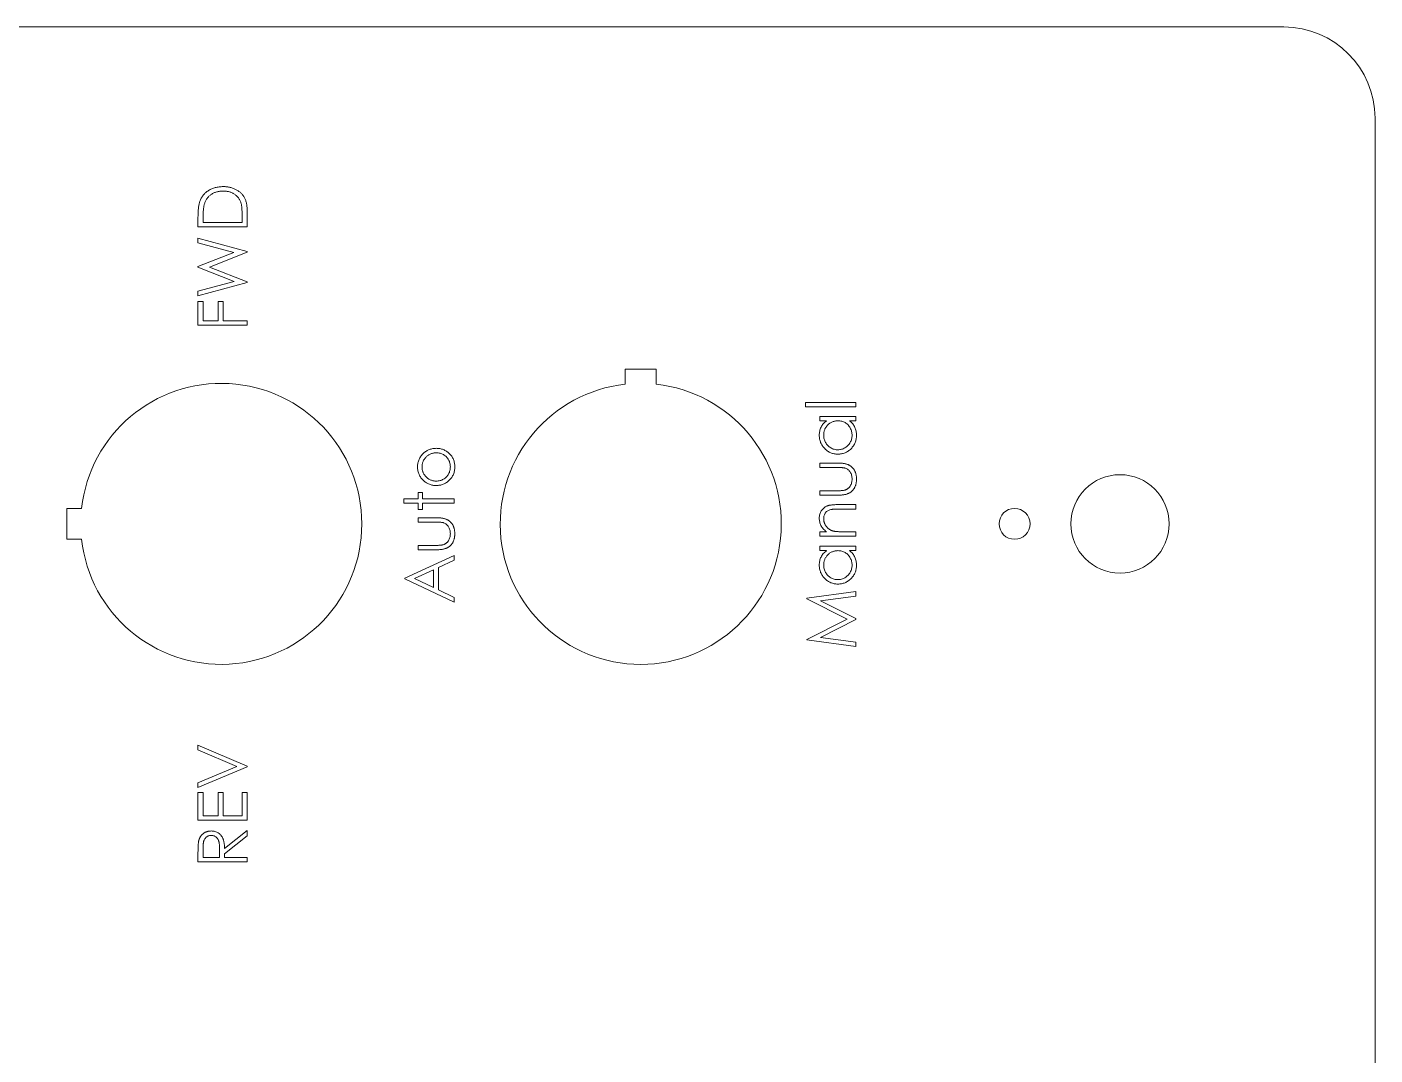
# Model space of a CAD drawing. Header units: inches. Extents: x -5.9 to 5.9, y -4.5 to 4.5.
# Drawn here: x 2.139 to 5.915, y 1.651 to 4.532 of the extents above; entities that cross this region are included whole.
import ezdxf

# ---------------------------------------------------------------- set-up
doc = ezdxf.new("R2010")
doc.units = ezdxf.units.IN
doc.header["$MEASUREMENT"] = 0

msp = doc.modelspace()

# ---------------------------------------------------------------- linework, layer by layer
at = {"color": 7, "linetype": 'Continuous', "lineweight": 15}
for p, q in [((5.6593, 4.5318), (-5.6499, 4.5318)), ((5.9152, -4.2773), (5.9152, 4.2759)), ((2.7558, 4.014), (2.7558, 3.9713)), ((2.618, 3.9713), (2.618, 3.9991)), ((2.7558, 3.9713), (2.618, 3.9713)), ((2.6322, 3.9934), (2.6322, 3.9837)), ((2.6322, 3.9837), (2.7417, 3.9837)), ((2.7417, 3.9837), (2.7417, 3.9995)), ((2.618, 3.9395), (2.7558, 3.9024)), ((2.618, 3.9269), (2.618, 3.9395)), ((2.7184, 3.8998), (2.618, 3.9269)), ((2.618, 3.8604), (2.7184, 3.8998)), ((2.7558, 3.9006), (2.6505, 3.8591)), ((2.7558, 3.9024), (2.7558, 3.9006)), ((2.618, 3.8586), (2.618, 3.8604)), ((2.7191, 3.8185), (2.618, 3.8586)), ((2.6505, 3.8591), (2.7558, 3.8172)), ((2.618, 3.7915), (2.7191, 3.8185)), ((2.7558, 3.8154), (2.618, 3.7787)), ((2.7558, 3.8172), (2.7558, 3.8154)), ((2.618, 3.7787), (2.618, 3.7915)), ((2.618, 3.7628), (2.6322, 3.7628)), ((2.618, 3.6957), (2.618, 3.7628)), ((2.6322, 3.7628), (2.6322, 3.7081)), ((2.6746, 3.7628), (2.6887, 3.7628)), ((2.6746, 3.7081), (2.6746, 3.7628)), ((2.6887, 3.7628), (2.6887, 3.7081)), ((2.6322, 3.7081), (2.6746, 3.7081)), ((2.6887, 3.7081), (2.7558, 3.7081)), ((2.7558, 3.7081), (2.7558, 3.6957)), ((2.7558, 3.6957), (2.618, 3.6957)), ((3.9016, 3.5724), (3.815, 3.5724)), ((3.815, 3.5724), (3.815, 3.5306)), ((3.9016, 3.5306), (3.9016, 3.5724)), ((4.3196, 3.4794), (4.4609, 3.4794)), ((4.3196, 3.467), (4.3196, 3.4794)), ((4.4609, 3.4794), (4.4609, 3.467)), ((4.4609, 3.467), (4.3196, 3.467)), ((4.3602, 3.4405), (4.4609, 3.4405)), ((4.3602, 3.4281), (4.3602, 3.4405)), ((4.4609, 3.4405), (4.4609, 3.4281)), ((4.3788, 3.4281), (4.3602, 3.4281)), ((4.4609, 3.4281), (4.4435, 3.4281)), ((4.3602, 3.3098), (4.4092, 3.3098)), ((4.3602, 3.2974), (4.3602, 3.3098)), ((4.4069, 3.2974), (4.3602, 3.2974)), ((3.2349, 3.2273), (3.2473, 3.2273)), ((3.2349, 3.2096), (3.2349, 3.2273)), ((3.2473, 3.2273), (3.2473, 3.2096)), ((4.3602, 3.232), (4.4069, 3.232)), ((4.3602, 3.2197), (4.3602, 3.232)), ((4.4083, 3.2197), (4.3602, 3.2197)), ((2.2502, 3.1826), (2.2502, 3.096)), ((2.2919, 3.1826), (2.2502, 3.1826)), ((3.1943, 3.2096), (3.2349, 3.2096)), ((3.1943, 3.1973), (3.1943, 3.2096)), ((3.2349, 3.1973), (3.1943, 3.1973)), ((3.2349, 3.1796), (3.2349, 3.1973)), ((3.2473, 3.1796), (3.2349, 3.1796)), ((3.2473, 3.2096), (3.3356, 3.2096)), ((3.2473, 3.1973), (3.2473, 3.1796)), ((3.3356, 3.1973), (3.2473, 3.1973)), ((3.3356, 3.2096), (3.3356, 3.1973)), ((4.4095, 3.1932), (4.4609, 3.1932)), ((4.4609, 3.1808), (4.4135, 3.1808)), ((4.4609, 3.1932), (4.4609, 3.1808)), ((3.2349, 3.1566), (3.2839, 3.1566)), ((3.2349, 3.1443), (3.2349, 3.1566)), ((3.2816, 3.1443), (3.2349, 3.1443)), ((4.3602, 3.1172), (4.3784, 3.1172)), ((4.3602, 3.1049), (4.3602, 3.1172)), ((4.4609, 3.1049), (4.3602, 3.1049)), ((4.4245, 3.1172), (4.4609, 3.1172)), ((4.4609, 3.1172), (4.4609, 3.1049)), ((2.2502, 3.096), (2.2919, 3.096)), ((3.2349, 3.0789), (3.2816, 3.0789)), ((3.2349, 3.0665), (3.2349, 3.0789)), ((3.283, 3.0665), (3.2349, 3.0665)), ((4.3602, 3.0766), (4.4609, 3.0766)), ((4.3602, 3.0642), (4.3602, 3.0766)), ((4.3788, 3.0642), (4.3602, 3.0642)), ((4.4609, 3.0642), (4.4435, 3.0642)), ((4.4609, 3.0766), (4.4609, 3.0642)), ((3.1978, 2.987), (3.3356, 3.0506)), ((3.3356, 3.0372), (3.2914, 3.0168)), ((3.3356, 3.0506), (3.3356, 3.0372)), ((3.1978, 2.9853), (3.1978, 2.987)), ((3.3356, 2.9199), (3.1978, 2.9853)), ((3.2773, 3.0103), (3.2246, 2.986)), ((3.2246, 2.986), (3.2773, 2.9611)), ((3.2773, 2.9611), (3.2773, 3.0103)), ((3.2914, 3.0168), (3.2914, 2.9544)), ((3.2914, 2.9544), (3.3356, 2.9334)), ((4.3231, 2.9311), (4.4609, 2.9494)), ((4.4609, 2.9494), (4.4609, 2.937)), ((3.3356, 2.9334), (3.3356, 2.9199)), ((4.3231, 2.9293), (4.3231, 2.9311)), ((4.4362, 2.8725), (4.3231, 2.9293)), ((4.4609, 2.937), (4.3618, 2.9238)), ((4.3618, 2.9238), (4.4609, 2.874)), ((4.3231, 2.8157), (4.4362, 2.8725)), ((4.4609, 2.8712), (4.3615, 2.8213)), ((4.4609, 2.874), (4.4609, 2.8712)), ((4.3231, 2.8139), (4.3231, 2.8157)), ((4.4609, 2.7957), (4.3231, 2.8139)), ((4.3615, 2.8213), (4.4609, 2.8081)), ((4.4609, 2.8081), (4.4609, 2.7957)), ((2.618, 2.5188), (2.7558, 2.4605)), ((2.618, 2.5056), (2.618, 2.5188)), ((2.7266, 2.4597), (2.618, 2.5056)), ((2.618, 2.4137), (2.7266, 2.4597)), ((2.7558, 2.4588), (2.618, 2.4005)), ((2.7558, 2.4605), (2.7558, 2.4588)), ((2.618, 2.4005), (2.618, 2.4137)), ((2.618, 2.3864), (2.6322, 2.3864)), ((2.618, 2.3086), (2.618, 2.3864)), ((2.6322, 2.3864), (2.6322, 2.321)), ((2.6746, 2.3864), (2.6887, 2.3864)), ((2.6746, 2.321), (2.6746, 2.3864)), ((2.6887, 2.3864), (2.6887, 2.321)), ((2.7417, 2.3864), (2.7558, 2.3864)), ((2.7417, 2.321), (2.7417, 2.3864)), ((2.7558, 2.3864), (2.7558, 2.3086)), ((2.7558, 2.3086), (2.618, 2.3086)), ((2.6322, 2.321), (2.6746, 2.321)), ((2.6887, 2.321), (2.7417, 2.321)), ((2.6922, 2.2297), (2.7558, 2.2804)), ((2.7558, 2.2804), (2.7558, 2.2651)), ((2.6322, 2.2302), (2.6322, 2.2044)), ((2.6781, 2.2044), (2.6783, 2.2296)), ((2.7558, 2.2651), (2.6922, 2.2144)), ((2.618, 2.192), (2.618, 2.2196)), ((2.7558, 2.192), (2.618, 2.192)), ((2.6322, 2.2044), (2.6781, 2.2044)), ((2.6922, 2.2144), (2.6922, 2.2044)), ((2.6922, 2.2044), (2.7558, 2.2044)), ((2.7558, 2.2044), (2.7558, 2.192))]:
    msp.add_line(p, q, dxfattribs=at)
for centre, radius in [((5.2008, 3.1393), 0.1378), ((4.9055, 3.1393), 0.0433)]:
    msp.add_circle(centre, radius, dxfattribs=at)
for centre, radius, start, end in [((5.6593, 4.2759), 0.2559, 0, 89.9999), ((2.6832, 3.1393), 0.3937, 186.3153, 173.6847), ((3.8583, 3.1393), 0.3937, 96.3153, 83.6847)]:
    msp.add_arc(centre, radius, start, end, dxfattribs=at)
for points, knots in [([(2.623, 4.0429), (2.6236, 4.0445), (2.6248, 4.0476), (2.6271, 4.0521), (2.6297, 4.0563), (2.6326, 4.0603), (2.6358, 4.064), (2.6393, 4.0674), (2.6432, 4.0706), (2.6474, 4.0734), (2.6518, 4.076), (2.6564, 4.0783), (2.6613, 4.0801), (2.6664, 4.0817), (2.6717, 4.0829), (2.6772, 4.0837), (2.6829, 4.0843), (2.6867, 4.0843), (2.6887, 4.0844)], [0, 0, 0, 0, 0.061546, 0.121697, 0.181159, 0.240077, 0.298686, 0.357633, 0.417592, 0.478482, 0.540397, 0.602336, 0.664997, 0.728553, 0.793646, 0.860531, 0.929234, 1, 1, 1, 1]), ([(2.6887, 4.0844), (2.6904, 4.0843), (2.6937, 4.0843), (2.6987, 4.0839), (2.7035, 4.0832), (2.7081, 4.0822), (2.7126, 4.081), (2.7169, 4.0795), (2.7211, 4.0777), (2.7251, 4.0757), (2.7289, 4.0734), (2.7325, 4.071), (2.7357, 4.0684), (2.7388, 4.0657), (2.7416, 4.0628), (2.7441, 4.0597), (2.7464, 4.0564), (2.7484, 4.053), (2.7502, 4.0493), (2.7517, 4.0453), (2.753, 4.0409), (2.754, 4.0362), (2.7549, 4.0312), (2.7554, 4.0258), (2.7558, 4.02), (2.7558, 4.016), (2.7558, 4.014)], [0, 0, 0, 0, 0.046084, 0.090813, 0.134304, 0.177036, 0.218837, 0.260262, 0.3011, 0.341637, 0.381609, 0.420148, 0.45791, 0.494761, 0.531219, 0.566961, 0.602742, 0.638232, 0.674761, 0.713378, 0.754425, 0.797802, 0.843979, 0.893064, 0.94496, 1, 1, 1, 1]), ([(2.618, 3.9991), (2.6181, 4.0016), (2.6181, 4.0062), (2.6183, 4.013), (2.6187, 4.0192), (2.6192, 4.025), (2.6199, 4.0302), (2.6208, 4.0349), (2.6218, 4.0391), (2.6226, 4.0416), (2.623, 4.0429)], [0, 0, 0, 0, 0.164289, 0.317406, 0.458844, 0.589367, 0.707831, 0.81577, 0.91288, 1, 1, 1, 1]), ([(2.6887, 4.072), (2.687, 4.072), (2.6839, 4.0719), (2.6792, 4.0714), (2.6748, 4.0707), (2.6705, 4.0697), (2.6664, 4.0683), (2.6624, 4.0666), (2.6586, 4.0647), (2.6551, 4.0624), (2.6518, 4.06), (2.6487, 4.0572), (2.6459, 4.0542), (2.6433, 4.051), (2.6411, 4.0475), (2.6391, 4.0438), (2.6374, 4.0399), (2.6365, 4.0371), (2.636, 4.0357)], [0, 0, 0, 0, 0.070151, 0.137813, 0.203226, 0.267174, 0.330024, 0.391794, 0.453084, 0.514334, 0.575, 0.634865, 0.694116, 0.753442, 0.813126, 0.87408, 0.936007, 1, 1, 1, 1]), ([(2.7382, 4.0389), (2.7378, 4.0401), (2.7369, 4.0426), (2.7353, 4.0462), (2.7334, 4.0495), (2.7313, 4.0527), (2.7289, 4.0556), (2.7263, 4.0584), (2.7234, 4.0609), (2.7203, 4.0632), (2.717, 4.0653), (2.7135, 4.0671), (2.7098, 4.0686), (2.7059, 4.0699), (2.7018, 4.0708), (2.6976, 4.0715), (2.6932, 4.0719), (2.6902, 4.072), (2.6887, 4.072)], [0, 0, 0, 0, 0.062412, 0.123333, 0.183117, 0.241773, 0.300566, 0.359665, 0.418864, 0.479511, 0.540462, 0.601913, 0.664467, 0.727807, 0.792475, 0.859249, 0.928467, 1, 1, 1, 1]), ([(2.636, 4.0357), (2.6357, 4.0346), (2.635, 4.0321), (2.6343, 4.0281), (2.6336, 4.0236), (2.6331, 4.0185), (2.6327, 4.013), (2.6324, 4.0069), (2.6322, 4.0003), (2.6322, 3.9957), (2.6322, 3.9934)], [0, 0, 0, 0, 0.084319, 0.179285, 0.286583, 0.405111, 0.535593, 0.67819, 0.832976, 1, 1, 1, 1]), ([(2.7417, 3.9995), (2.7417, 4.0018), (2.7417, 4.0061), (2.7415, 4.0124), (2.7412, 4.0182), (2.7409, 4.0234), (2.7404, 4.028), (2.7398, 4.0321), (2.7391, 4.0357), (2.7385, 4.0379), (2.7382, 4.0389)], [0, 0, 0, 0, 0.171901, 0.330628, 0.475549, 0.606746, 0.725024, 0.829742, 0.921323, 1, 1, 1, 1]), ([(4.3584, 3.3874), (4.3585, 3.3895), (4.3586, 3.3935), (4.3595, 3.3994), (4.3611, 3.405), (4.3632, 3.4103), (4.3661, 3.4152), (4.3696, 3.4199), (4.3739, 3.4243), (4.3772, 3.4268), (4.3788, 3.4281)], [0, 0, 0, 0, 0.129876, 0.254681, 0.376055, 0.495308, 0.61515, 0.738121, 0.865633, 1, 1, 1, 1]), ([(4.4108, 3.4281), (4.4094, 3.4281), (4.4067, 3.428), (4.4026, 3.4275), (4.3988, 3.4266), (4.3951, 3.4253), (4.3916, 3.4236), (4.3883, 3.4216), (4.3851, 3.4192), (4.3822, 3.4165), (4.3796, 3.4135), (4.3772, 3.4103), (4.3752, 3.4069), (4.3736, 3.4034), (4.3723, 3.3997), (4.3715, 3.3958), (4.3709, 3.3917), (4.3708, 3.389), (4.3708, 3.3876)], [0, 0, 0, 0, 0.065634, 0.129188, 0.191219, 0.251913, 0.312507, 0.373494, 0.435152, 0.498741, 0.562095, 0.624187, 0.685476, 0.746097, 0.807612, 0.869967, 0.933951, 1, 1, 1, 1]), ([(4.4503, 3.3875), (4.4502, 3.3892), (4.4501, 3.3928), (4.4491, 3.3981), (4.4474, 3.4031), (4.4452, 3.408), (4.4423, 3.4126), (4.439, 3.4166), (4.4352, 3.4201), (4.431, 3.423), (4.4263, 3.4253), (4.4214, 3.427), (4.4162, 3.428), (4.4126, 3.4281), (4.4108, 3.4281)], [0, 0, 0, 0, 0.084823, 0.168704, 0.252748, 0.338456, 0.42334, 0.505813, 0.586129, 0.667469, 0.748852, 0.830411, 0.913435, 1, 1, 1, 1]), ([(4.4435, 3.4281), (4.4451, 3.4267), (4.4481, 3.424), (4.4522, 3.4195), (4.4555, 3.4147), (4.4582, 3.4096), (4.4602, 3.4043), (4.4616, 3.3987), (4.4625, 3.393), (4.4626, 3.389), (4.4627, 3.387)], [0, 0, 0, 0, 0.134291, 0.26246, 0.386305, 0.507193, 0.627322, 0.748159, 0.872377, 1, 1, 1, 1]), ([(4.4103, 3.3345), (4.4085, 3.3346), (4.4051, 3.3347), (4.4, 3.3354), (4.3951, 3.3366), (4.3904, 3.3383), (4.3859, 3.3405), (4.3816, 3.3432), (4.3774, 3.3463), (4.3736, 3.35), (4.3701, 3.3539), (4.367, 3.3581), (4.3643, 3.3625), (4.3622, 3.3671), (4.3605, 3.3719), (4.3593, 3.3769), (4.3586, 3.3821), (4.3585, 3.3856), (4.3584, 3.3874)], [0, 0, 0, 0, 0.063775, 0.126079, 0.186904, 0.247574, 0.308003, 0.369132, 0.432033, 0.496791, 0.561611, 0.624914, 0.686726, 0.748079, 0.809582, 0.871631, 0.934886, 1, 1, 1, 1]), ([(4.3708, 3.3876), (4.3709, 3.3858), (4.371, 3.3822), (4.372, 3.3769), (4.3736, 3.3719), (4.3759, 3.3672), (4.3788, 3.3628), (4.3822, 3.3588), (4.3861, 3.3553), (4.3905, 3.3523), (4.3952, 3.3499), (4.4002, 3.3482), (4.4053, 3.347), (4.4087, 3.3469), (4.4104, 3.3469)], [0, 0, 0, 0, 0.085928, 0.169607, 0.252496, 0.336272, 0.419777, 0.50203, 0.585103, 0.669819, 0.754165, 0.836645, 0.918003, 1, 1, 1, 1]), ([(4.4627, 3.387), (4.4626, 3.3852), (4.4625, 3.3817), (4.4618, 3.3766), (4.4606, 3.3716), (4.459, 3.3668), (4.4568, 3.3623), (4.4541, 3.3579), (4.451, 3.3537), (4.4475, 3.3498), (4.4436, 3.3462), (4.4395, 3.3431), (4.4351, 3.3405), (4.4305, 3.3383), (4.4258, 3.3366), (4.4208, 3.3354), (4.4156, 3.3347), (4.4121, 3.3346), (4.4103, 3.3345)], [0, 0, 0, 0, 0.06462, 0.127433, 0.189004, 0.24993, 0.310668, 0.372329, 0.434939, 0.499576, 0.564191, 0.626735, 0.688109, 0.749294, 0.810331, 0.871901, 0.935046, 1, 1, 1, 1]), ([(4.4104, 3.3469), (4.4121, 3.3469), (4.4156, 3.3471), (4.4206, 3.3481), (4.4256, 3.3499), (4.4303, 3.3523), (4.4348, 3.3554), (4.4388, 3.3588), (4.4422, 3.3629), (4.4451, 3.3673), (4.4475, 3.3721), (4.4491, 3.377), (4.4501, 3.3822), (4.4502, 3.3857), (4.4503, 3.3875)], [0, 0, 0, 0, 0.081596, 0.162873, 0.245092, 0.330422, 0.416116, 0.499851, 0.583013, 0.66713, 0.751291, 0.833771, 0.916249, 1, 1, 1, 1]), ([(3.2331, 3.2989), (3.2332, 3.3008), (3.2332, 3.3045), (3.2341, 3.3099), (3.2354, 3.3151), (3.2372, 3.3201), (3.2395, 3.3247), (3.2424, 3.3292), (3.2458, 3.3334), (3.2484, 3.3359), (3.2497, 3.3372)], [0, 0, 0, 0, 0.131751, 0.258332, 0.382134, 0.503804, 0.624693, 0.746871, 0.871514, 1, 1, 1, 1]), ([(3.2856, 3.3386), (3.2842, 3.3386), (3.2815, 3.3385), (3.2776, 3.3379), (3.2738, 3.337), (3.2702, 3.3357), (3.2667, 3.3341), (3.2634, 3.332), (3.2601, 3.3296), (3.2572, 3.3269), (3.2544, 3.3239), (3.252, 3.3207), (3.25, 3.3174), (3.2483, 3.314), (3.2471, 3.3104), (3.2462, 3.3067), (3.2456, 3.3028), (3.2455, 3.3002), (3.2455, 3.2989)], [0, 0, 0, 0, 0.065186, 0.128276, 0.190274, 0.251358, 0.312756, 0.374782, 0.437959, 0.503038, 0.568117, 0.630943, 0.692363, 0.752969, 0.813638, 0.874353, 0.936572, 1, 1, 1, 1]), ([(3.2497, 3.3372), (3.251, 3.3383), (3.2535, 3.3404), (3.2576, 3.3432), (3.2618, 3.3457), (3.2662, 3.3476), (3.2708, 3.3491), (3.2755, 3.3502), (3.2805, 3.3508), (3.2838, 3.3509), (3.2855, 3.351)], [0, 0, 0, 0, 0.128157, 0.253834, 0.376506, 0.498534, 0.621368, 0.744565, 0.870634, 1, 1, 1, 1]), ([(3.2855, 3.351), (3.2872, 3.3509), (3.2906, 3.3509), (3.2955, 3.3501), (3.3004, 3.349), (3.305, 3.3474), (3.3095, 3.3453), (3.3138, 3.3428), (3.3179, 3.3398), (3.3219, 3.3364), (3.3255, 3.3327), (3.3287, 3.3286), (3.3314, 3.3243), (3.3335, 3.3198), (3.3353, 3.3149), (3.3365, 3.3098), (3.3372, 3.3044), (3.3373, 3.3008), (3.3374, 3.2989)], [0, 0, 0, 0, 0.062416, 0.123337, 0.183265, 0.243172, 0.302898, 0.363774, 0.425605, 0.489659, 0.553785, 0.616222, 0.677854, 0.739517, 0.802097, 0.865866, 0.931508, 1, 1, 1, 1]), ([(3.325, 3.2989), (3.3249, 3.3006), (3.3248, 3.3041), (3.3238, 3.3093), (3.3222, 3.3142), (3.32, 3.3189), (3.3172, 3.3232), (3.3139, 3.3271), (3.31, 3.3305), (3.3057, 3.3333), (3.301, 3.3357), (3.296, 3.3374), (3.2909, 3.3384), (3.2874, 3.3385), (3.2856, 3.3386)], [0, 0, 0, 0, 0.085606, 0.168983, 0.250908, 0.333708, 0.416005, 0.49766, 0.579893, 0.663902, 0.748466, 0.831791, 0.915252, 1, 1, 1, 1]), ([(3.2498, 3.2605), (3.2485, 3.2618), (3.2458, 3.2643), (3.2425, 3.2686), (3.2395, 3.273), (3.2372, 3.2777), (3.2354, 3.2826), (3.2341, 3.2879), (3.2332, 3.2933), (3.2332, 3.297), (3.2331, 3.2989)], [0, 0, 0, 0, 0.128498, 0.252713, 0.374819, 0.496436, 0.617911, 0.741288, 0.8687, 1, 1, 1, 1]), ([(3.2455, 3.2989), (3.2455, 3.2975), (3.2456, 3.2949), (3.2462, 3.291), (3.2471, 3.2873), (3.2484, 3.2837), (3.25, 3.2802), (3.252, 3.2769), (3.2544, 3.2737), (3.2572, 3.2708), (3.2602, 3.268), (3.2633, 3.2657), (3.2667, 3.2636), (3.2702, 3.262), (3.2738, 3.2607), (3.2776, 3.2598), (3.2815, 3.2592), (3.2842, 3.2591), (3.2856, 3.2591)], [0, 0, 0, 0, 0.063847, 0.126046, 0.187169, 0.247404, 0.308386, 0.369786, 0.432592, 0.49765, 0.562411, 0.625569, 0.687345, 0.748723, 0.809788, 0.871765, 0.934835, 1, 1, 1, 1]), ([(3.3374, 3.2989), (3.3373, 3.297), (3.3372, 3.2933), (3.3365, 3.288), (3.3353, 3.2828), (3.3335, 3.278), (3.3314, 3.2734), (3.3287, 3.2691), (3.3255, 3.265), (3.3219, 3.2613), (3.3179, 3.2579), (3.3138, 3.2549), (3.3095, 3.2524), (3.305, 3.2503), (3.3004, 3.2487), (3.2955, 3.2476), (3.2906, 3.2469), (3.2872, 3.2468), (3.2855, 3.2467)], [0, 0, 0, 0, 0.068742, 0.134635, 0.198324, 0.260825, 0.322714, 0.384555, 0.446913, 0.510958, 0.574931, 0.636685, 0.697483, 0.757134, 0.816966, 0.876818, 0.937663, 1, 1, 1, 1]), ([(3.2856, 3.2591), (3.2874, 3.2592), (3.2909, 3.2593), (3.296, 3.2603), (3.3009, 3.262), (3.3057, 3.2643), (3.31, 3.2672), (3.3139, 3.2706), (3.3173, 3.2745), (3.32, 3.2788), (3.3222, 3.2835), (3.3238, 3.2884), (3.3248, 3.2936), (3.3249, 3.2971), (3.325, 3.2989)], [0, 0, 0, 0, 0.0847327, 0.1681787, 0.2514882, 0.3358407, 0.4198345, 0.5023449, 0.583649, 0.665931, 0.7487165, 0.8310473, 0.9144098, 1, 1, 1, 1]), ([(4.4315, 3.2954), (4.4309, 3.2955), (4.4297, 3.2959), (4.4276, 3.2963), (4.4252, 3.2966), (4.4223, 3.2969), (4.419, 3.2972), (4.4153, 3.2973), (4.4113, 3.2974), (4.4084, 3.2974), (4.4069, 3.2974)], [0, 0, 0, 0, 0.069693, 0.154074, 0.254591, 0.371465, 0.504755, 0.653494, 0.818953, 1, 1, 1, 1]), ([(4.4092, 3.3098), (4.4109, 3.3098), (4.4141, 3.3097), (4.4188, 3.3095), (4.4232, 3.3091), (4.4273, 3.3086), (4.431, 3.3079), (4.4344, 3.3071), (4.4375, 3.306), (4.4403, 3.3049), (4.4429, 3.3035), (4.4453, 3.3021), (4.4476, 3.3004), (4.4497, 3.2986), (4.4517, 3.2966), (4.4536, 3.2946), (4.4552, 3.2923), (4.4568, 3.2899), (4.4582, 3.2873), (4.4594, 3.2845), (4.4604, 3.2816), (4.4612, 3.2786), (4.4619, 3.2754), (4.4624, 3.272), (4.4626, 3.2685), (4.4627, 3.266), (4.4627, 3.2648)], [0, 0, 0, 0, 0.062217, 0.120709, 0.175567, 0.226556, 0.273743, 0.317339, 0.357879, 0.395473, 0.431138, 0.466151, 0.501072, 0.535484, 0.569994, 0.604816, 0.639941, 0.675791, 0.712081, 0.749315, 0.787578, 0.826765, 0.867814, 0.91015, 0.953934, 1, 1, 1, 1]), ([(4.4503, 3.2649), (4.4502, 3.2668), (4.4501, 3.2703), (4.4492, 3.2755), (4.4475, 3.2802), (4.4452, 3.2844), (4.4425, 3.2881), (4.4392, 3.2912), (4.4355, 3.2937), (4.4328, 3.2948), (4.4315, 3.2954)], [0, 0, 0, 0, 0.144632, 0.279837, 0.408371, 0.533043, 0.653596, 0.770016, 0.884339, 1, 1, 1, 1]), ([(3.2855, 3.2467), (3.2838, 3.2468), (3.2805, 3.2469), (3.2756, 3.2475), (3.2708, 3.2486), (3.2663, 3.2501), (3.2619, 3.2521), (3.2576, 3.2544), (3.2536, 3.2573), (3.2511, 3.2594), (3.2498, 3.2605)], [0, 0, 0, 0, 0.128922, 0.255244, 0.378688, 0.500432, 0.622705, 0.746235, 0.871586, 1, 1, 1, 1]), ([(4.4627, 3.2648), (4.4627, 3.2636), (4.4626, 3.2612), (4.4624, 3.2577), (4.4619, 3.2543), (4.4612, 3.251), (4.4604, 3.248), (4.4594, 3.2451), (4.4582, 3.2423), (4.4568, 3.2397), (4.4552, 3.2372), (4.4535, 3.235), (4.4517, 3.2328), (4.4497, 3.2309), (4.4475, 3.2291), (4.4452, 3.2274), (4.4428, 3.2259), (4.4402, 3.2246), (4.4373, 3.2234), (4.4342, 3.2224), (4.4307, 3.2216), (4.4269, 3.2209), (4.4227, 3.2203), (4.4182, 3.2199), (4.4134, 3.2197), (4.41, 3.2197), (4.4083, 3.2197)], [0, 0, 0, 0, 0.045157, 0.088737, 0.130549, 0.17109, 0.210119, 0.247908, 0.284992, 0.321132, 0.356538, 0.391704, 0.426128, 0.460451, 0.494916, 0.529482, 0.564528, 0.600052, 0.637495, 0.678178, 0.722552, 0.770157, 0.82186, 0.877053, 0.936517, 1, 1, 1, 1]), ([(4.4305, 3.234), (4.4312, 3.2343), (4.4327, 3.2348), (4.4348, 3.2358), (4.4368, 3.2369), (4.4387, 3.2382), (4.4405, 3.2397), (4.4421, 3.2414), (4.4437, 3.2432), (4.4455, 3.2459), (4.4474, 3.2495), (4.4491, 3.2543), (4.4501, 3.2595), (4.4502, 3.2631), (4.4503, 3.2649)], [0, 0, 0, 0, 0.060487, 0.119716, 0.178086, 0.235971, 0.29461, 0.353536, 0.413161, 0.474545, 0.599234, 0.727029, 0.859695, 1, 1, 1, 1]), ([(4.4069, 3.232), (4.4083, 3.2321), (4.4109, 3.2321), (4.4147, 3.2321), (4.4181, 3.2323), (4.4212, 3.2325), (4.424, 3.2328), (4.4265, 3.2331), (4.4286, 3.2335), (4.4299, 3.2338), (4.4305, 3.234)], [0, 0, 0, 0, 0.173617, 0.33212, 0.477936, 0.609932, 0.727032, 0.831671, 0.921715, 1, 1, 1, 1]), ([(4.3584, 3.1555), (4.3585, 3.1574), (4.3586, 3.161), (4.3598, 3.1663), (4.3615, 3.1713), (4.364, 3.1759), (4.3671, 3.18), (4.3707, 3.1837), (4.3748, 3.1867), (4.3787, 3.1887), (4.3821, 3.19), (4.385, 3.1909), (4.3883, 3.1916), (4.3919, 3.1922), (4.3958, 3.1926), (4.4001, 3.1929), (4.4047, 3.1932), (4.4078, 3.1932), (4.4095, 3.1932)], [0, 0, 0, 0, 0.07724, 0.151254, 0.223434, 0.295488, 0.366922, 0.437076, 0.506681, 0.578197, 0.616607, 0.658384, 0.704491, 0.754803, 0.809332, 0.868275, 0.932073, 1, 1, 1, 1]), ([(4.3906, 3.1794), (4.3891, 3.1789), (4.3861, 3.1781), (4.382, 3.1761), (4.3785, 3.1736), (4.3757, 3.1706), (4.3735, 3.167), (4.3719, 3.1629), (4.371, 3.1583), (4.3709, 3.1551), (4.3708, 3.1534)], [0, 0, 0, 0, 0.135529, 0.260158, 0.378433, 0.493142, 0.609254, 0.729962, 0.859251, 1, 1, 1, 1]), ([(4.4135, 3.1808), (4.4122, 3.1808), (4.4095, 3.1808), (4.4058, 3.1807), (4.4024, 3.1806), (4.3994, 3.1805), (4.3967, 3.1803), (4.3943, 3.18), (4.3924, 3.1797), (4.3912, 3.1795), (4.3906, 3.1794)], [0, 0, 0, 0, 0.17885, 0.34211, 0.489827, 0.622057, 0.740079, 0.841482, 0.928908, 1, 1, 1, 1]), ([(3.3061, 3.1422), (3.3056, 3.1424), (3.3044, 3.1428), (3.3023, 3.1432), (3.2998, 3.1435), (3.297, 3.1438), (3.2937, 3.144), (3.29, 3.1441), (3.2859, 3.1443), (3.2831, 3.1443), (3.2816, 3.1443)], [0, 0, 0, 0, 0.069693, 0.154074, 0.254591, 0.371465, 0.504755, 0.653494, 0.818953, 1, 1, 1, 1]), ([(3.2839, 3.1566), (3.2856, 3.1566), (3.2888, 3.1566), (3.2935, 3.1564), (3.2979, 3.156), (3.3019, 3.1554), (3.3057, 3.1548), (3.3091, 3.1539), (3.3122, 3.1529), (3.315, 3.1517), (3.3176, 3.1504), (3.32, 3.1489), (3.3223, 3.1472), (3.3244, 3.1455), (3.3264, 3.1435), (3.3282, 3.1414), (3.3299, 3.1391), (3.3315, 3.1367), (3.3328, 3.1341), (3.3341, 3.1314), (3.3351, 3.1285), (3.3359, 3.1254), (3.3366, 3.1222), (3.337, 3.1188), (3.3373, 3.1153), (3.3373, 3.1129), (3.3374, 3.1117)], [0, 0, 0, 0, 0.062217, 0.120709, 0.175567, 0.226556, 0.273743, 0.317339, 0.357879, 0.395473, 0.431138, 0.466151, 0.501072, 0.535484, 0.569994, 0.604816, 0.639941, 0.675791, 0.712081, 0.749315, 0.787578, 0.826765, 0.867814, 0.91015, 0.953934, 1, 1, 1, 1]), ([(3.325, 3.1118), (3.3249, 3.1136), (3.3248, 3.1172), (3.3238, 3.1223), (3.3222, 3.127), (3.3199, 3.1312), (3.3171, 3.1349), (3.3139, 3.138), (3.3102, 3.1406), (3.3075, 3.1417), (3.3061, 3.1422)], [0, 0, 0, 0, 0.144632, 0.279837, 0.408371, 0.533043, 0.653596, 0.770016, 0.884339, 1, 1, 1, 1]), ([(4.3784, 3.1172), (4.3767, 3.1185), (4.3735, 3.1211), (4.3694, 3.1254), (4.3659, 3.1299), (4.3631, 3.1346), (4.361, 3.1395), (4.3595, 3.1447), (4.3586, 3.15), (4.3585, 3.1537), (4.3584, 3.1555)], [0, 0, 0, 0, 0.140984, 0.273154, 0.398955, 0.519903, 0.63809, 0.756575, 0.876853, 1, 1, 1, 1]), ([(4.3708, 3.1534), (4.3708, 3.1524), (4.3709, 3.1504), (4.3712, 3.1475), (4.3718, 3.1447), (4.3727, 3.1419), (4.3738, 3.1392), (4.3751, 3.1366), (4.3767, 3.1341), (4.3785, 3.1317), (4.3804, 3.1294), (4.3825, 3.1273), (4.3847, 3.1255), (4.387, 3.1238), (4.3895, 3.1223), (4.392, 3.121), (4.3947, 3.1199), (4.3966, 3.1194), (4.3975, 3.1191)], [0, 0, 0, 0, 0.063989, 0.126633, 0.188994, 0.250417, 0.312317, 0.374543, 0.43812, 0.502896, 0.567953, 0.630753, 0.69292, 0.754386, 0.815209, 0.876111, 0.938012, 1, 1, 1, 1]), ([(3.3374, 3.1117), (3.3373, 3.1104), (3.3373, 3.108), (3.337, 3.1045), (3.3366, 3.1011), (3.3359, 3.0979), (3.3351, 3.0948), (3.3341, 3.0919), (3.3328, 3.0892), (3.3315, 3.0866), (3.3299, 3.0841), (3.3282, 3.0818), (3.3264, 3.0797), (3.3244, 3.0777), (3.3222, 3.0759), (3.3199, 3.0743), (3.3175, 3.0728), (3.3149, 3.0714), (3.312, 3.0703), (3.3089, 3.0693), (3.3054, 3.0684), (3.3015, 3.0677), (3.2974, 3.0672), (3.2929, 3.0668), (3.2881, 3.0666), (3.2847, 3.0666), (3.283, 3.0665)], [0, 0, 0, 0, 0.045157, 0.088737, 0.130549, 0.17109, 0.210119, 0.247908, 0.284992, 0.321132, 0.356538, 0.391704, 0.426128, 0.460451, 0.494916, 0.529482, 0.564528, 0.600052, 0.637495, 0.678178, 0.722552, 0.770157, 0.82186, 0.877053, 0.936517, 1, 1, 1, 1]), ([(3.3051, 3.0809), (3.3059, 3.0811), (3.3074, 3.0817), (3.3095, 3.0826), (3.3115, 3.0838), (3.3134, 3.0851), (3.3152, 3.0866), (3.3168, 3.0883), (3.3183, 3.0901), (3.3202, 3.0927), (3.3221, 3.0964), (3.3238, 3.1012), (3.3248, 3.1064), (3.3249, 3.1099), (3.325, 3.1118)], [0, 0, 0, 0, 0.060487, 0.119716, 0.178086, 0.235971, 0.29461, 0.353536, 0.413161, 0.474545, 0.599234, 0.727029, 0.859695, 1, 1, 1, 1]), ([(4.3975, 3.1191), (4.3982, 3.119), (4.3996, 3.1186), (4.4021, 3.1183), (4.4049, 3.1179), (4.4081, 3.1177), (4.4116, 3.1175), (4.4156, 3.1173), (4.4199, 3.1172), (4.4229, 3.1172), (4.4245, 3.1172)], [0, 0, 0, 0, 0.076995, 0.167615, 0.271052, 0.38946, 0.520843, 0.666399, 0.826094, 1, 1, 1, 1]), ([(3.2816, 3.0789), (3.283, 3.0789), (3.2856, 3.0789), (3.2894, 3.079), (3.2928, 3.0792), (3.2959, 3.0794), (3.2987, 3.0797), (3.3011, 3.08), (3.3033, 3.0803), (3.3045, 3.0807), (3.3051, 3.0809)], [0, 0, 0, 0, 0.173617, 0.33212, 0.477936, 0.609932, 0.727032, 0.831671, 0.921715, 1, 1, 1, 1]), ([(4.3584, 3.0235), (4.3585, 3.0255), (4.3586, 3.0296), (4.3595, 3.0355), (4.3611, 3.041), (4.3632, 3.0463), (4.3661, 3.0513), (4.3696, 3.056), (4.3739, 3.0604), (4.3772, 3.0629), (4.3788, 3.0642)], [0, 0, 0, 0, 0.129876, 0.254681, 0.376055, 0.495308, 0.61515, 0.738121, 0.865633, 1, 1, 1, 1]), ([(4.4108, 3.0642), (4.4094, 3.0642), (4.4067, 3.0641), (4.4026, 3.0635), (4.3988, 3.0626), (4.3951, 3.0614), (4.3916, 3.0597), (4.3883, 3.0577), (4.3851, 3.0553), (4.3822, 3.0525), (4.3796, 3.0495), (4.3772, 3.0464), (4.3752, 3.043), (4.3736, 3.0394), (4.3723, 3.0357), (4.3715, 3.0318), (4.3709, 3.0278), (4.3708, 3.025), (4.3708, 3.0236)], [0, 0, 0, 0, 0.065634, 0.129188, 0.191219, 0.251913, 0.312507, 0.373494, 0.435152, 0.498741, 0.562095, 0.624187, 0.685476, 0.746097, 0.807612, 0.869967, 0.933951, 1, 1, 1, 1]), ([(4.4503, 3.0235), (4.4502, 3.0253), (4.4501, 3.0289), (4.4491, 3.0341), (4.4474, 3.0392), (4.4452, 3.0441), (4.4423, 3.0486), (4.439, 3.0527), (4.4352, 3.0562), (4.431, 3.0591), (4.4263, 3.0614), (4.4214, 3.063), (4.4162, 3.064), (4.4126, 3.0642), (4.4108, 3.0642)], [0, 0, 0, 0, 0.084823, 0.168704, 0.252748, 0.338456, 0.42334, 0.505813, 0.586129, 0.667469, 0.748852, 0.830411, 0.913435, 1, 1, 1, 1]), ([(4.4435, 3.0642), (4.4451, 3.0628), (4.4481, 3.0601), (4.4522, 3.0556), (4.4555, 3.0507), (4.4582, 3.0457), (4.4602, 3.0404), (4.4616, 3.0348), (4.4625, 3.029), (4.4626, 3.0251), (4.4627, 3.0231)], [0, 0, 0, 0, 0.1342907, 0.2624597, 0.386305, 0.5071928, 0.6273215, 0.7481593, 0.8723775, 1, 1, 1, 1]), ([(4.4103, 2.9706), (4.4085, 2.9706), (4.4051, 2.9707), (4.4, 2.9715), (4.3951, 2.9727), (4.3904, 2.9744), (4.3859, 2.9766), (4.3816, 2.9793), (4.3774, 2.9824), (4.3736, 2.9861), (4.3701, 2.99), (4.367, 2.9942), (4.3643, 2.9986), (4.3622, 3.0032), (4.3605, 3.008), (4.3593, 3.013), (4.3586, 3.0182), (4.3585, 3.0217), (4.3584, 3.0235)], [0, 0, 0, 0, 0.063775, 0.126079, 0.186904, 0.247574, 0.308003, 0.369132, 0.432033, 0.496791, 0.561611, 0.624914, 0.686726, 0.748079, 0.809582, 0.871631, 0.934886, 1, 1, 1, 1]), ([(4.3708, 3.0236), (4.3709, 3.0218), (4.371, 3.0183), (4.372, 3.013), (4.3736, 3.008), (4.3759, 3.0032), (4.3788, 2.9988), (4.3822, 2.9948), (4.3861, 2.9913), (4.3905, 2.9884), (4.3952, 2.9859), (4.4002, 2.9842), (4.4053, 2.9831), (4.4087, 2.983), (4.4104, 2.983)], [0, 0, 0, 0, 0.085928, 0.169607, 0.252496, 0.336272, 0.419777, 0.50203, 0.585103, 0.669819, 0.754165, 0.836645, 0.918003, 1, 1, 1, 1]), ([(4.4627, 3.0231), (4.4626, 3.0213), (4.4625, 3.0178), (4.4618, 3.0126), (4.4606, 3.0077), (4.459, 3.0029), (4.4568, 2.9984), (4.4541, 2.994), (4.451, 2.9898), (4.4475, 2.9859), (4.4436, 2.9823), (4.4395, 2.9792), (4.4351, 2.9765), (4.4305, 2.9743), (4.4258, 2.9726), (4.4208, 2.9715), (4.4156, 2.9707), (4.4121, 2.9706), (4.4103, 2.9706)], [0, 0, 0, 0, 0.06462, 0.127433, 0.189004, 0.24993, 0.310668, 0.372329, 0.434939, 0.499576, 0.564191, 0.626735, 0.688109, 0.749294, 0.810331, 0.871901, 0.935046, 1, 1, 1, 1]), ([(4.4104, 2.983), (4.4121, 2.983), (4.4156, 2.9832), (4.4206, 2.9842), (4.4256, 2.986), (4.4303, 2.9884), (4.4348, 2.9914), (4.4388, 2.9949), (4.4422, 2.9989), (4.4451, 3.0034), (4.4475, 3.0081), (4.4491, 3.0131), (4.4501, 3.0183), (4.4502, 3.0218), (4.4503, 3.0235)], [0, 0, 0, 0, 0.081596, 0.162873, 0.245092, 0.330422, 0.416116, 0.499851, 0.583013, 0.66713, 0.751291, 0.833771, 0.916249, 1, 1, 1, 1]), ([(2.6199, 2.2508), (2.6202, 2.2518), (2.6207, 2.2538), (2.6217, 2.2567), (2.6229, 2.2594), (2.6243, 2.262), (2.626, 2.2645), (2.6278, 2.2667), (2.6298, 2.2689), (2.632, 2.2709), (2.6344, 2.2727), (2.6369, 2.2743), (2.6396, 2.2756), (2.6424, 2.2767), (2.6453, 2.2776), (2.6484, 2.2782), (2.6516, 2.2785), (2.6538, 2.2786), (2.6549, 2.2786)], [0, 0, 0, 0, 0.064211, 0.127053, 0.188728, 0.24911, 0.309425, 0.369794, 0.430612, 0.491884, 0.554051, 0.61518, 0.676283, 0.73845, 0.800776, 0.865196, 0.931647, 1, 1, 1, 1]), ([(2.6549, 2.2662), (2.6538, 2.2662), (2.6516, 2.2661), (2.6483, 2.2653), (2.6453, 2.264), (2.6425, 2.2623), (2.6399, 2.2601), (2.6377, 2.2577), (2.6359, 2.2549), (2.6347, 2.2523), (2.634, 2.2499), (2.6335, 2.2479), (2.6331, 2.2456), (2.6328, 2.243), (2.6325, 2.2402), (2.6323, 2.2371), (2.6322, 2.2338), (2.6322, 2.2314), (2.6322, 2.2302)], [0, 0, 0, 0, 0.068801, 0.136339, 0.203981, 0.273501, 0.342899, 0.410938, 0.479129, 0.54949, 0.587827, 0.630814, 0.678939, 0.731984, 0.79115, 0.85531, 0.9251, 1, 1, 1, 1]), ([(2.6549, 2.2786), (2.6567, 2.2785), (2.6603, 2.2784), (2.6655, 2.2774), (2.6704, 2.2756), (2.6749, 2.2733), (2.6789, 2.2702), (2.6825, 2.2666), (2.6854, 2.2624), (2.6875, 2.2584), (2.6888, 2.2549), (2.6898, 2.252), (2.6905, 2.2489), (2.6911, 2.2455), (2.6916, 2.2419), (2.692, 2.2381), (2.6922, 2.234), (2.6922, 2.2312), (2.6922, 2.2297)], [0, 0, 0, 0, 0.07878, 0.153721, 0.226714, 0.299191, 0.37119, 0.443006, 0.516689, 0.593217, 0.633873, 0.676989, 0.7229, 0.771959, 0.824211, 0.879379, 0.937948, 1, 1, 1, 1]), ([(2.6783, 2.2296), (2.6783, 2.2308), (2.6783, 2.2331), (2.6781, 2.2364), (2.678, 2.2395), (2.6777, 2.2423), (2.6773, 2.2449), (2.6769, 2.2473), (2.6764, 2.2494), (2.6756, 2.2518), (2.6744, 2.2546), (2.6725, 2.2576), (2.6702, 2.2602), (2.6676, 2.2623), (2.6647, 2.2641), (2.6615, 2.2653), (2.6583, 2.2661), (2.656, 2.2662), (2.6549, 2.2662)], [0, 0, 0, 0, 0.071655, 0.138887, 0.201147, 0.259076, 0.312197, 0.360614, 0.405011, 0.445019, 0.518453, 0.589423, 0.658039, 0.727281, 0.795827, 0.863188, 0.930404, 1, 1, 1, 1]), ([(2.618, 2.2196), (2.6181, 2.2214), (2.6181, 2.225), (2.6181, 2.23), (2.6183, 2.2346), (2.6185, 2.2388), (2.6188, 2.2424), (2.6191, 2.2457), (2.6194, 2.2484), (2.6198, 2.2501), (2.6199, 2.2508)], [0, 0, 0, 0, 0.176258, 0.338434, 0.484822, 0.617158, 0.734698, 0.837385, 0.926372, 1, 1, 1, 1])]:
    msp.add_open_spline(points, degree=3, knots=knots, dxfattribs=at)

doc.saveas('drawing.dxf')
